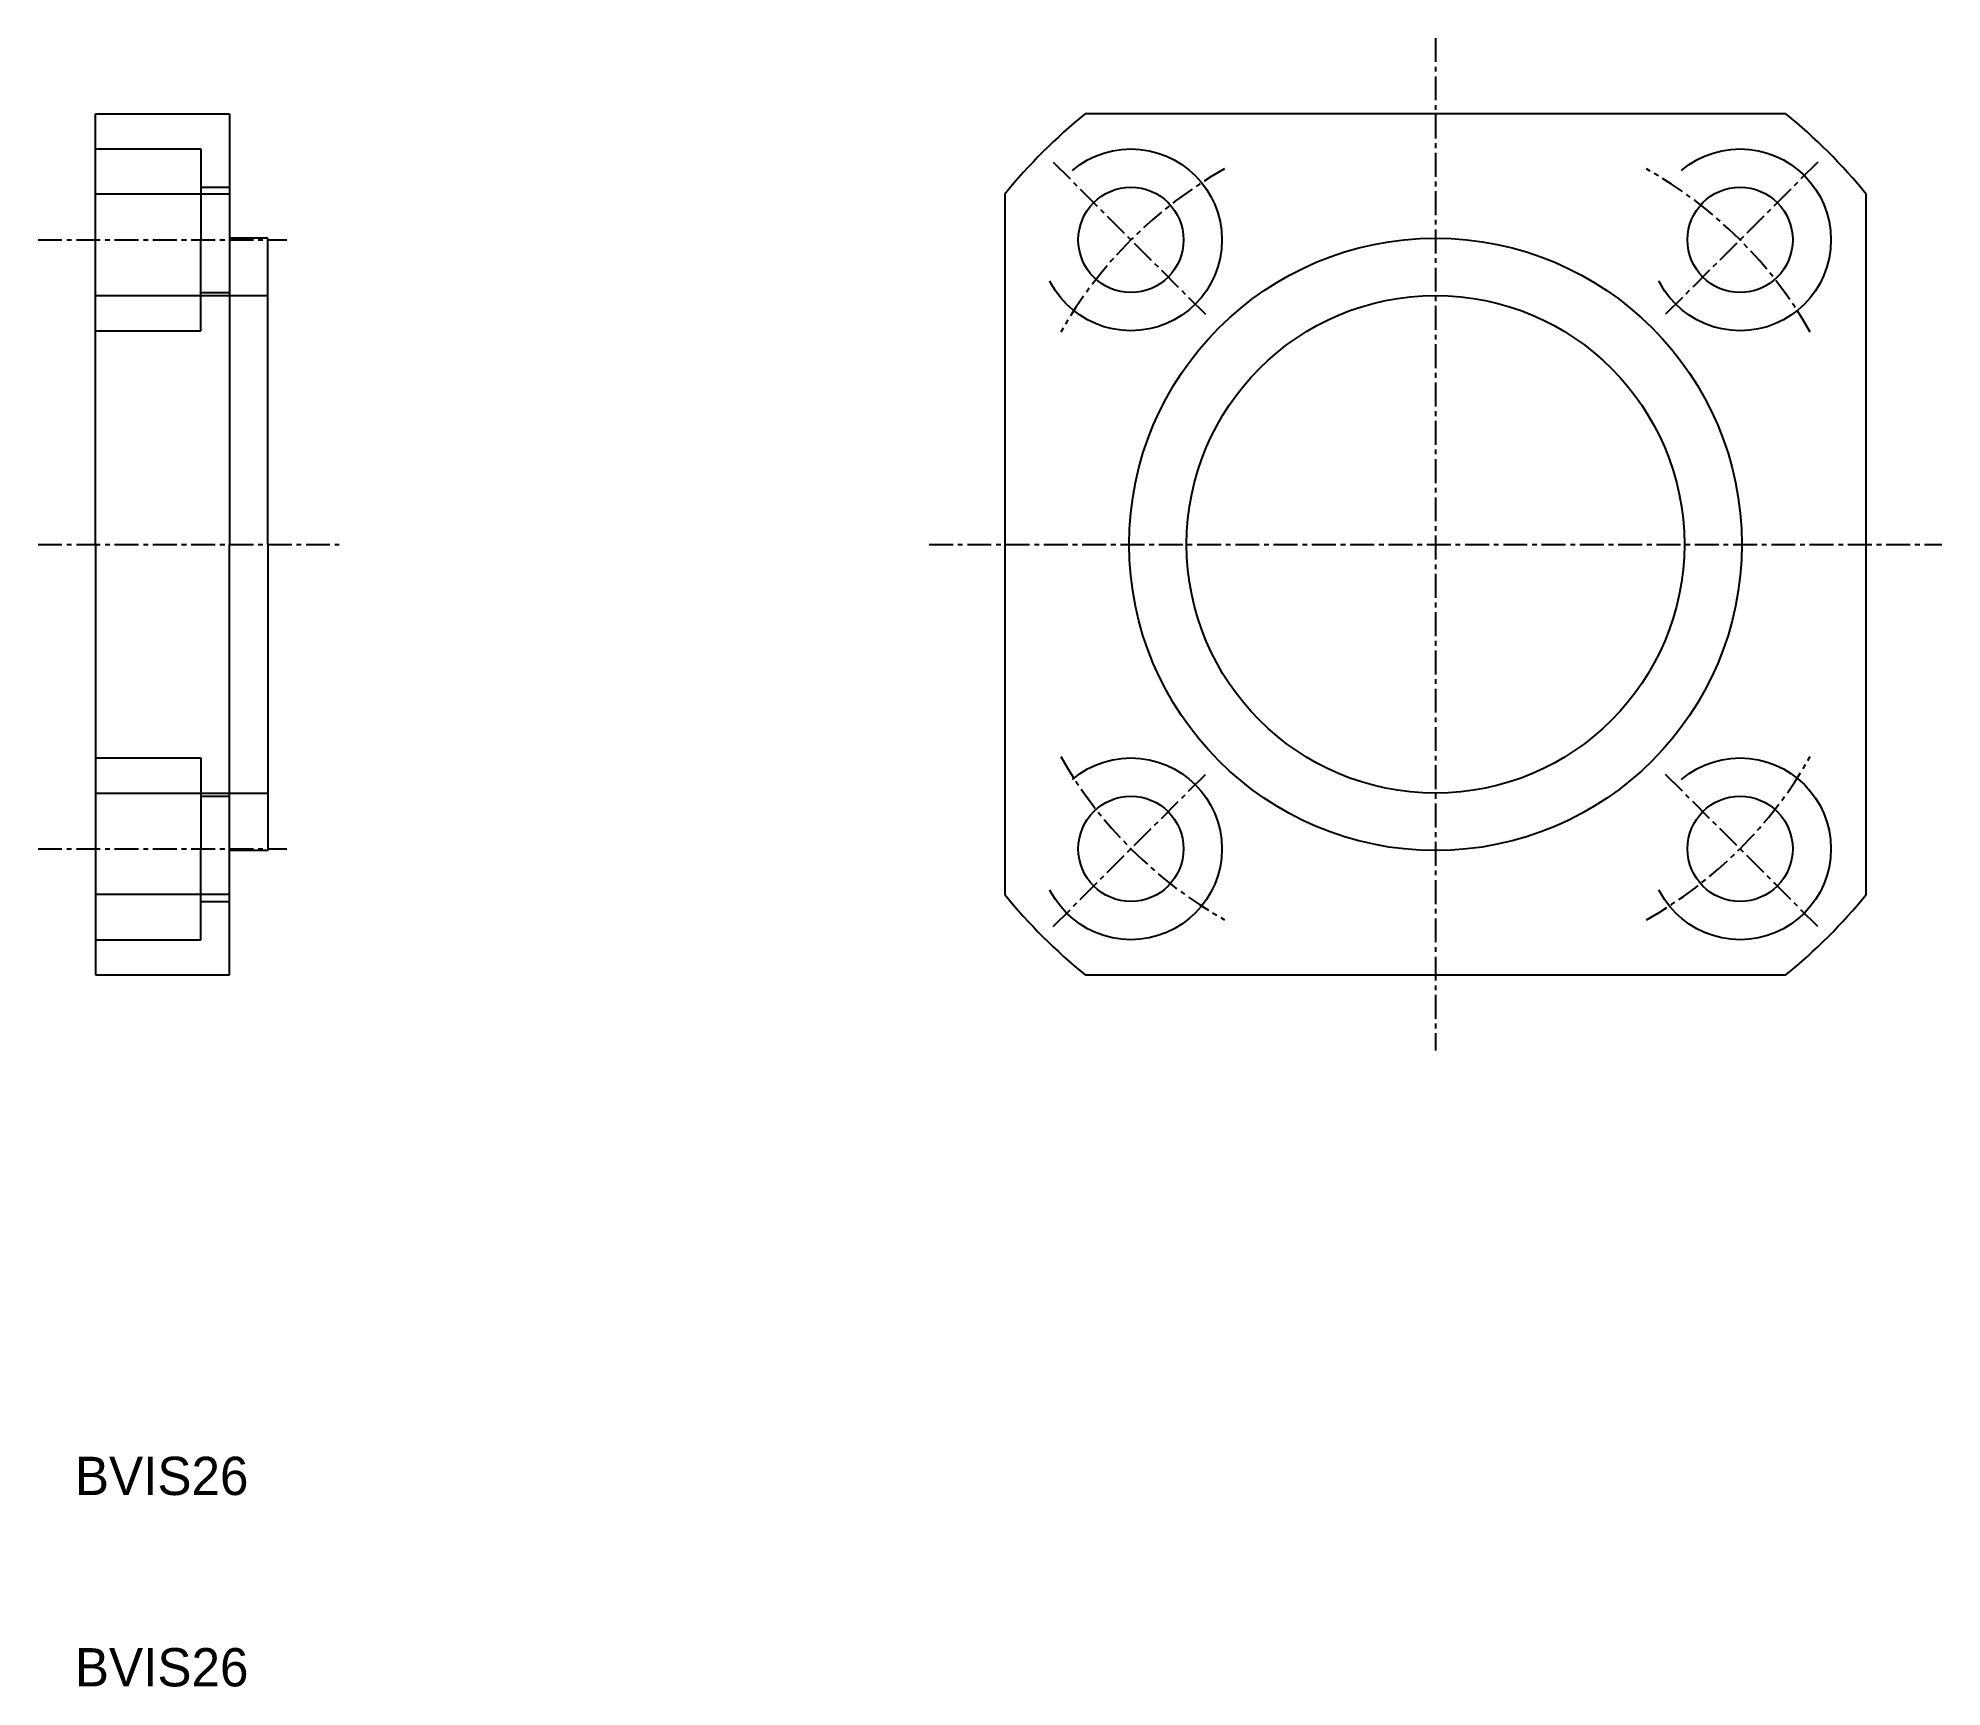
# Model space of a CAD drawing. Extents: x 153.8 to 253.3, y 84.9 to 171.
import ezdxf

# ---------------------------------------------------------------- set-up
doc = ezdxf.new("R2010")
doc.units = 0
doc.linetypes.add('CENTER', pattern=[2, 1.25, -0.25, 0.25, -0.25])
doc.linetypes.add('DASHED', pattern=[19.05, 12.7, -6.35])
doc.layers.get('0').update_dxf_attribs({"linetype": 'CONTINUOUS'})
doc.layers.add('CENTER', color=1, linetype='CENTER')

msp = doc.modelspace()

# ---------------------------------------------------------------- linework, layer by layer
for p, q in [((156.809, 144.577), (156.809, 167.077)), ((156.809, 167.077), (163.809, 167.077)), ((163.809, 167.077), (163.809, 144.577)), ((245.106, 167.077), (208.513, 167.077)), ((163.809, 162.874), (156.809, 162.874)), ((204.309, 162.874), (204.309, 126.281)), ((249.309, 126.281), (249.309, 162.874)), ((165.809, 160.577), (163.809, 160.577)), ((165.809, 144.577), (165.809, 160.577)), ((156.809, 144.577), (156.809, 122.077)), ((163.809, 122.077), (163.809, 144.577)), ((165.809, 144.577), (165.809, 128.577)), ((165.809, 128.577), (163.809, 128.577)), ((163.809, 126.281), (156.809, 126.281)), ((156.809, 122.077), (163.809, 122.077)), ((208.513, 122.077), (245.106, 122.077))]:
    msp.add_line(p, q)
at = {"color": 3, "linetype": 'DASHED'}
for p, q in [((156.809, 165.237), (162.309, 165.237)), ((162.309, 165.237), (162.309, 160.487)), ((162.309, 163.237), (163.809, 163.237)), ((162.309, 155.737), (162.309, 160.487)), ((156.809, 157.577), (165.809, 157.577)), ((162.309, 157.737), (163.809, 157.737)), ((156.809, 155.737), (162.309, 155.737)), ((156.809, 133.417), (162.309, 133.417)), ((162.309, 133.417), (162.309, 128.667)), ((156.809, 131.577), (165.809, 131.577)), ((162.309, 131.417), (163.809, 131.417)), ((162.309, 123.917), (162.309, 128.667)), ((162.309, 125.917), (163.809, 125.917)), ((156.809, 123.917), (162.309, 123.917))]:
    msp.add_line(p, q, dxfattribs=at)
for centre in [(210.9, 160.487), (242.719, 160.487), (210.9, 128.667), (242.719, 128.667)]:
    msp.add_circle(centre, 4.75, dxfattribs=at)
for centre, radius in [((210.9, 160.487), 2.75), ((210.9, 160.487), 2.75), ((242.719, 160.487), 2.75), ((242.719, 160.487), 2.75), ((226.809, 144.577), 16), ((226.809, 144.577), 13), ((210.9, 128.667), 2.75), ((210.9, 128.667), 2.75), ((242.719, 128.667), 2.75), ((242.719, 128.667), 2.75)]:
    msp.add_circle(centre, radius)
for start, end in [(129.11674, 140.88326), (39.11674, 50.88326), (219.11674, 230.88326), (309.11674, 320.88326)]:
    msp.add_arc((226.809, 144.577), 29, start, end)
at = {"layer": 'CENTER', "color": 1, "linetype": 'CENTER'}
for p, q in [((226.809, 171.032), (226.809, 118.123)), ((206.834, 164.553), (214.965, 156.421)), ((206.834, 164.553), (214.965, 156.421)), ((246.785, 164.553), (238.654, 156.421)), ((246.785, 164.553), (238.654, 156.421)), ((153.809, 160.487), (166.809, 160.487)), ((153.809, 144.577), (169.537, 144.577)), ((200.355, 144.577), (253.264, 144.577)), ((206.834, 124.602), (214.965, 132.733)), ((206.834, 124.602), (214.965, 132.733)), ((246.785, 124.602), (238.654, 132.733)), ((246.785, 124.602), (238.654, 132.733)), ((153.809, 128.667), (166.809, 128.667))]:
    msp.add_line(p, q, dxfattribs=at)
for start, end in [(119.31098, 150.45829), (29.54171, 60.68902), (209.54171, 240.68902), (299.31098, 330.45829)]:
    msp.add_arc((226.809, 144.577), 22.5, start, end, dxfattribs=at)

# ---------------------------------------------------------------- texts
for p in [(155.731, 94.901), (155.731, 84.901)]:
    msp.add_text('BVIS26', height=2).set_placement(p)

doc.saveas('drawing.dxf')
